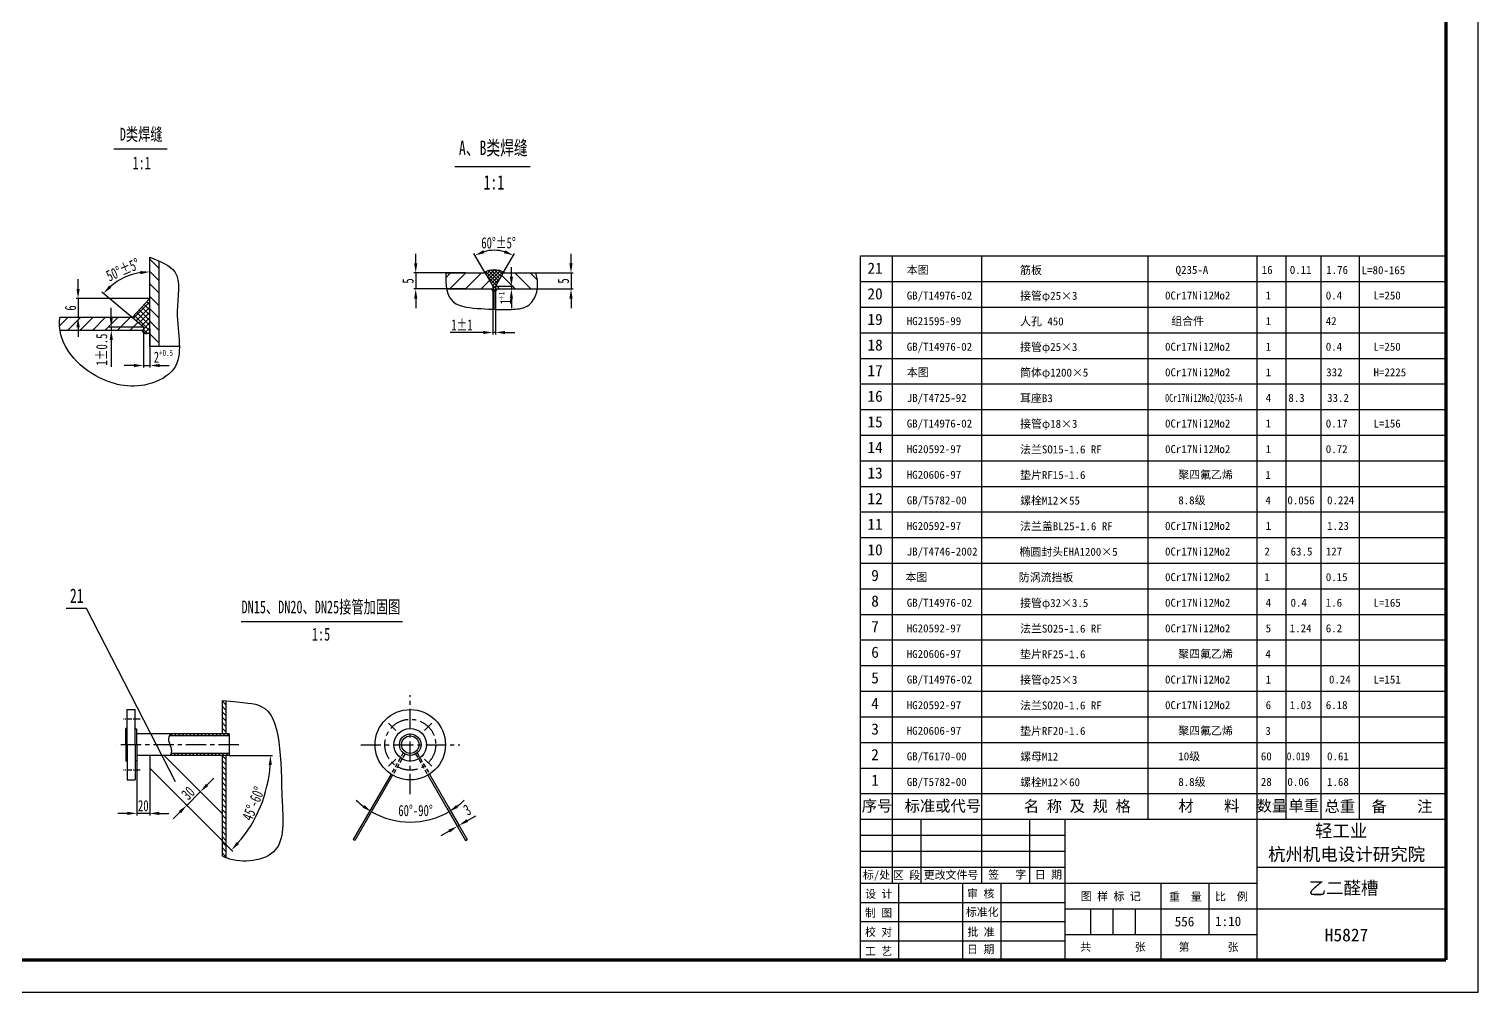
# Model space of a CAD drawing. Extents: x -71325 to -43928, y 2975 to 11014.
# Drawn here: x -67443 to -62915, y 2975 to 5984 of the extents above; entities that cross this region are included whole.
import ezdxf

# ---------------------------------------------------------------- set-up
doc = ezdxf.new("R2010")
doc.units = 0
doc.header["$MEASUREMENT"] = 0
doc.linetypes.add('CENTER', pattern=[50.8, 31.75, -6.35, 6.35, -6.35])
doc.linetypes.add('DASHED', pattern=[19.05, 12.7, -6.35])
doc.layers.get('0').update_dxf_attribs({"linetype": 'CONTINUOUS'})
doc.layers.get('DEFPOINTS').update_dxf_attribs({"linetype": 'CONTINUOUS'})
for name, color, linetype in [('LAYER1', 3, 'CONTINUOUS'), ('LAYER2', 1, 'CENTER'), ('LAYER3', 2, 'DASHED')]:
    doc.layers.add(name, color=color, linetype=linetype)
doc.styles.get("Standard").update_dxf_attribs({"font": 'txt.shx', "width": 0.7})
doc.styles.add('STYLE1', font='SIMFANG.TTF', dxfattribs={"width": 0.7, "height": 35})
doc.dimstyles.get("Standard").update_dxf_attribs({"dimtxt": 0.18, "dimasz": 0.18, "dimexe": 0.18, "dimexo": 0.0625, "dimgap": 0.09, "dimtad": 0, "dimtih": 1, "dimtoh": 1, "dimdec": 4, "dimzin": 0, "dimdsep": 46, "dimtxsty": 'Standard', "dimcen": 0.09, "dimadec": 0, "dimazin": 0, "dimtfac": 1, "dimtdec": 4, "dimtofl": 0, "dimtmove": 0, "dimatfit": 3, "dimfxl": 0, "dimtolj": 1, "dimtzin": 0, "dimarcsym": 0})
pattern_1 = [(135, (-19388.907, 99.025), (-8.4852814, -8.4852814), [])]

# ---------------------------------------------------------------- blocks, each defined once
blk = doc.blocks.new('*D91')
at = {"layer": 'DEFPOINTS', "color": 0}
for p in [(-67064.7, 5228.6), (-67168.9, 5193.8), (-67120.5, 5082.1), (-67084.7, 5052.1), (-67064.7, 4992.1)]:
    blk.add_point(p, dxfattribs=at)
at = {"layer": 'LAYER1', "color": 0, "lineweight": -2}
blk.add_line((-67120.5, 5082.1), (-67214.8, 5161.3), dxfattribs=at)
blk.add_arc((-67064.7, 5035.3), 189.7, 99.0715, 130.9285, dxfattribs=at)
at = {"layer": 'LAYER1', "color": 0}
for points in [[(-67095, 5227.6), (-67094.2, 5217.7), (-67064.7, 5225)], [(-67185.4, 5175.1), (-67192.5, 5182.2), (-67210, 5157.3)]]:
    blk.add_solid(points, dxfattribs=at)
at = {"layer": 'LAYER1', "color": 0, "insert": (-67149.1, 5231.4), "char_height": 35, "attachment_point": 5, "rotation": 23.2819, "style": 'STYLE1'}
blk.add_mtext('\\A1;50°±5°', dxfattribs=at)
blk = doc.blocks.new('*D101')
at = {"layer": 'DEFPOINTS', "color": 0}
for p in [(-67105.5, 3713.7), (-66817.5, 3713.7), (-67065.5, 3673.7), (-66743.7, 3504.8), (-66839.5, 3447.7)]:
    blk.add_point(p, dxfattribs=at)
at = {"layer": 'LAYER1', "color": 0, "lineweight": -2}
for p, q in [((-66817.5, 3713.7), (-66681.4, 3713.7)), ((-66839.5, 3447.7), (-66805.6, 3413.8))]:
    blk.add_line(p, q, dxfattribs=at)
blk.add_arc((-67105.5, 3713.7), 417.8, 319.1149, 355.8851, dxfattribs=at)
at = {"layer": 'LAYER1', "color": 0}
for points in [[(-66693.8, 3683.9), (-66683.8, 3683.5), (-66687.7, 3713.7)], [(-66786, 3436.8), (-66793.3, 3443.6), (-66810.1, 3418.2)]]:
    blk.add_solid(points, dxfattribs=at)
at = {"layer": 'LAYER1', "color": 0, "insert": (-66741.3, 3563.3), "char_height": 35, "attachment_point": 5, "rotation": 67.565, "style": 'STYLE1'}
blk.add_mtext('\\A1;45°-60°', dxfattribs=at)
blk = doc.blocks.new('*D100')
at = {"layer": 'DEFPOINTS', "color": 0}
for p in [(-66910.1, 3603.1), (-66907.3, 3600.4), (-66952.5, 3560.7)]:
    blk.add_point(p, dxfattribs=at)
at = {"layer": 'LAYER1', "color": 0, "lineweight": -2}
for p, q in [((-66886.1, 3621.6), (-66864.9, 3642.8)), ((-66949.7, 3557.9), (-66907.3, 3600.4)), ((-66910.1, 3603.1), (-66902.9, 3595.9)), ((-66971, 3536.7), (-66992.2, 3515.5)), ((-66952.5, 3560.7), (-66945.3, 3553.5))]:
    blk.add_line(p, q, dxfattribs=at)
at = {"layer": 'LAYER1', "color": 0}
for points in [[(-66889.6, 3625.1), (-66882.6, 3618), (-66907.3, 3600.4)], [(-66974.5, 3540.2), (-66967.4, 3533.2), (-66949.7, 3557.9)]]:
    blk.add_solid(points, dxfattribs=at)
at = {"layer": 'LAYER1', "color": 0, "insert": (-66945.3, 3595.9), "char_height": 35, "attachment_point": 5, "rotation": 45, "style": 'STYLE1'}
blk.add_mtext('\\A1;30', dxfattribs=at)
blk = doc.blocks.new('*D96')
at = {"layer": 'DEFPOINTS', "color": 0}
for p in [(-67064.7, 5141.8), (-67289.2, 5082.1), (-67126.6, 5082.1)]:
    blk.add_point(p, dxfattribs=at)
at = {"layer": 'LAYER1', "color": 0, "lineweight": -2}
for p, q in [((-67289.2, 5171.8), (-67289.2, 5201.8)), ((-67064.7, 5141.8), (-67295.4, 5141.8)), ((-67289.2, 5141.8), (-67289.2, 5082.1)), ((-67126.6, 5082.1), (-67295.4, 5082.1)), ((-67289.2, 5052.1), (-67289.2, 5022.1))]:
    blk.add_line(p, q, dxfattribs=at)
at = {"layer": 'LAYER1', "color": 0}
for points in [[(-67294.2, 5171.8), (-67284.2, 5171.8), (-67289.2, 5141.8)], [(-67294.2, 5052.1), (-67284.2, 5052.1), (-67289.2, 5082.1)]]:
    blk.add_solid(points, dxfattribs=at)
at = {"layer": 'LAYER1', "color": 0, "insert": (-67312.9, 5112), "char_height": 35, "attachment_point": 5, "rotation": 90, "style": 'STYLE1'}
blk.add_mtext('\\A1;6', dxfattribs=at)
blk = doc.blocks.new('*D95')
at = {"layer": 'DEFPOINTS', "color": 0}
for p in [(-67185.5, 5042.1), (-67084.7, 5052.1), (-67084.7, 5042.1)]:
    blk.add_point(p, dxfattribs=at)
at = {"layer": 'LAYER1', "color": 0, "lineweight": -2}
for p, q in [((-67185.5, 5082.1), (-67185.5, 5112.1)), ((-67084.7, 5052.1), (-67191.7, 5052.1)), ((-67084.7, 5042.1), (-67191.7, 5042.1)), ((-67185.5, 5052.1), (-67185.5, 5042.1)), ((-67185.5, 5012.1), (-67185.5, 4982.1))]:
    blk.add_line(p, q, dxfattribs=at)
at = {"layer": 'LAYER1', "color": 0}
for points in [[(-67190.5, 5082.1), (-67180.5, 5082.1), (-67185.5, 5052.1)], [(-67190.5, 5012.1), (-67180.5, 5012.1), (-67185.5, 5042.1)]]:
    blk.add_solid(points, dxfattribs=at)
at = {"layer": 'LAYER1', "color": 0, "insert": (-67215.1, 4982.1), "char_height": 35, "attachment_point": 5, "rotation": 90, "style": 'STYLE1'}
blk.add_mtext('\\A1;1±0.5', dxfattribs=at)
blk = doc.blocks.new('*D97')
at = {"layer": 'DEFPOINTS', "color": 0}
for p in [(-67084.7, 5047.1), (-67064.7, 5047.1), (-67064.7, 4932.3)]:
    blk.add_point(p, dxfattribs=at)
at = {"layer": 'LAYER1', "color": 0, "lineweight": -2}
for p, q in [((-67084.7, 5047.1), (-67084.7, 4926.1)), ((-67064.7, 5047.1), (-67064.7, 4926.1)), ((-67114.7, 4932.3), (-67144.7, 4932.3)), ((-67084.7, 4932.3), (-67064.7, 4932.3)), ((-67034.7, 4932.3), (-67004.7, 4932.3))]:
    blk.add_line(p, q, dxfattribs=at)
at = {"layer": 'LAYER1', "color": 0}
for points in [[(-67114.7, 4937.3), (-67114.7, 4927.3), (-67084.7, 4932.3)], [(-67034.7, 4937.3), (-67034.7, 4927.3), (-67064.7, 4932.3)]]:
    blk.add_solid(points, dxfattribs=at)
at = {"layer": 'LAYER1', "color": 0, "insert": (-67022.6, 4961), "char_height": 35, "attachment_point": 5, "style": 'STYLE1'}
blk.add_mtext('\\A1;2\\H19;\\S+0.5^ ;', dxfattribs=at)
blk = doc.blocks.new('*D99')
at = {"layer": 'DEFPOINTS', "color": 0}
for p in [(-67105.5, 3713.7), (-67065.5, 3673.7), (-67105.5, 3532.8)]:
    blk.add_point(p, dxfattribs=at)
at = {"layer": 'LAYER1', "color": 0, "lineweight": -2}
for p, q in [((-67105.5, 3713.7), (-67105.5, 3526.6)), ((-67065.5, 3673.7), (-67065.5, 3526.6)), ((-67135.5, 3532.8), (-67165.5, 3532.8)), ((-67065.5, 3532.8), (-67105.5, 3532.8)), ((-67035.5, 3532.8), (-67005.5, 3532.8))]:
    blk.add_line(p, q, dxfattribs=at)
at = {"layer": 'LAYER1', "color": 0}
for points in [[(-67135.5, 3537.8), (-67135.5, 3527.8), (-67105.5, 3532.8)], [(-67035.5, 3537.8), (-67035.5, 3527.8), (-67065.5, 3532.8)]]:
    blk.add_solid(points, dxfattribs=at)
at = {"layer": 'LAYER1', "color": 0, "insert": (-67085.5, 3556.6), "char_height": 35, "attachment_point": 5, "style": 'STYLE1'}
blk.add_mtext('\\A1;20', dxfattribs=at)
blk = doc.blocks.new('*D102')
at = {"layer": 'DEFPOINTS', "color": 0}
for p in [(-66306.2, 3652.1), (-66196.2, 3652.1), (-66293.2, 3509.2), (-66424.2, 3447.7), (-66078.2, 3447.7)]:
    blk.add_point(p, dxfattribs=at)
at = {"layer": 'LAYER1', "color": 0, "lineweight": -2}
for start, end in [(225.7793, 232.8897), (240, 300), (307.1103, 314.2207)]:
    blk.add_arc((-66251.2, 3747.4), 241.9, start, end, dxfattribs=at)
at = {"layer": 'LAYER1', "color": 0}
for points in [[(-66394.4, 3558.6), (-66399.9, 3550.3), (-66372.1, 3537.9)], [(-66102.5, 3550.3), (-66108, 3558.6), (-66130.2, 3537.9)]]:
    blk.add_solid(points, dxfattribs=at)
at = {"layer": 'LAYER1', "color": 0, "insert": (-66234.7, 3541.5), "char_height": 35, "attachment_point": 5, "style": 'STYLE1'}
blk.add_mtext('\\A1;60°-90°', dxfattribs=at)
blk = doc.blocks.new('*D103')
at = {"layer": 'DEFPOINTS', "color": 0}
for p in [(-66137.2, 3549.9), (-66132, 3552.9), (-66098.8, 3495.4)]:
    blk.add_point(p, dxfattribs=at)
at = {"layer": 'LAYER1', "color": 0, "lineweight": -2}
for p, q in [((-66137.2, 3549.9), (-66100.8, 3486.9)), ((-66132, 3552.9), (-66095.6, 3489.9)), ((-66104, 3492.4), (-66098.8, 3495.4)), ((-66072.8, 3510.4), (-66046.8, 3525.4)), ((-66129.9, 3477.4), (-66155.9, 3462.4))]:
    blk.add_line(p, q, dxfattribs=at)
at = {"layer": 'LAYER1', "color": 0}
for points in [[(-66132.4, 3481.7), (-66127.4, 3473), (-66104, 3492.4)], [(-66075.3, 3514.7), (-66070.3, 3506), (-66098.8, 3495.4)]]:
    blk.add_solid(points, dxfattribs=at)
at = {"layer": 'LAYER1', "color": 0, "insert": (-66073.2, 3543.8), "char_height": 35, "attachment_point": 5, "rotation": 30, "style": 'STYLE1'}
blk.add_mtext('\\A1;3', dxfattribs=at)
blk = doc.blocks.new('*D128')
at = {"layer": 'DEFPOINTS', "color": 0}
for p in [(-65993.2, 5175.6), (-65984.9, 5175.6), (-65984.9, 5035.5)]:
    blk.add_point(p, dxfattribs=at)
at = {"layer": 'LAYER1', "color": 0, "lineweight": -2}
for p, q in [((-65993.2, 5175.6), (-65993.2, 5029.2)), ((-65984.9, 5175.6), (-65984.9, 5029.2)), ((-66023.2, 5035.5), (-66126.1, 5035.5)), ((-65984.9, 5035.5), (-65993.2, 5035.5)), ((-65954.9, 5035.5), (-65924.9, 5035.5))]:
    blk.add_line(p, q, dxfattribs=at)
at = {"layer": 'LAYER1', "color": 0}
for points in [[(-66023.2, 5040.5), (-66023.2, 5030.5), (-65993.2, 5035.5)], [(-65954.9, 5040.5), (-65954.9, 5030.5), (-65984.9, 5035.5)]]:
    blk.add_solid(points, dxfattribs=at)
at = {"layer": 'LAYER1', "color": 0, "insert": (-66089.7, 5059.2), "char_height": 35, "attachment_point": 5, "style": 'STYLE1'}
blk.add_mtext('\\A1;1±1', dxfattribs=at)
blk = doc.blocks.new('*D127')
at = {"layer": 'DEFPOINTS', "color": 0}
for p in [(-65984.9, 5179.8), (-65963.3, 5171.4), (-65935.2, 5171.4)]:
    blk.add_point(p, dxfattribs=at)
at = {"layer": 'LAYER1', "color": 0, "lineweight": -2}
for p, q in [((-65935.2, 5209.8), (-65935.2, 5239.8)), ((-65984.9, 5179.8), (-65928.9, 5179.8)), ((-65963.3, 5171.4), (-65928.9, 5171.4)), ((-65935.2, 5179.8), (-65935.2, 5171.4)), ((-65935.2, 5141.4), (-65935.2, 5111.4))]:
    blk.add_line(p, q, dxfattribs=at)
at = {"layer": 'LAYER1', "color": 0}
for points in [[(-65940.2, 5209.8), (-65930.2, 5209.8), (-65935.2, 5179.8)], [(-65940.2, 5141.4), (-65930.2, 5141.4), (-65935.2, 5171.4)]]:
    blk.add_solid(points, dxfattribs=at)
at = {"layer": 'LAYER1', "color": 0, "insert": (-65953.6, 5132.2), "char_height": 35, "attachment_point": 5, "rotation": 90, "style": 'STYLE1'}
blk.add_mtext('\\A1;1', dxfattribs=at)
blk = doc.blocks.new('*D126')
at = {"layer": 'DEFPOINTS', "color": 0}
for p in [(-65909.9, 5221.4), (-65909.9, 5171.4), (-65748.9, 5171.4)]:
    blk.add_point(p, dxfattribs=at)
at = {"layer": 'LAYER1', "color": 0, "lineweight": -2}
for p, q in [((-65748.9, 5251.4), (-65748.9, 5281.4)), ((-65909.9, 5221.4), (-65742.6, 5221.4)), ((-65748.9, 5221.4), (-65748.9, 5171.4)), ((-65909.9, 5171.4), (-65742.6, 5171.4)), ((-65748.9, 5141.4), (-65748.9, 5111.4))]:
    blk.add_line(p, q, dxfattribs=at)
at = {"layer": 'LAYER1', "color": 0}
for points in [[(-65753.9, 5251.4), (-65743.9, 5251.4), (-65748.9, 5221.4)], [(-65753.9, 5141.4), (-65743.9, 5141.4), (-65748.9, 5171.4)]]:
    blk.add_solid(points, dxfattribs=at)
at = {"layer": 'LAYER1', "color": 0, "insert": (-65772.6, 5196.4), "char_height": 35, "attachment_point": 5, "rotation": 90, "style": 'STYLE1'}
blk.add_mtext('\\A1;5', dxfattribs=at)
blk = doc.blocks.new('*D113')
at = {"layer": 'DEFPOINTS', "color": 0}
for p in [(-66078.7, 5221.4), (-66234.1, 5171.4), (-66078.4, 5171.4)]:
    blk.add_point(p, dxfattribs=at)
at = {"layer": 'LAYER1', "color": 0, "lineweight": -2}
for p, q in [((-66234.1, 5251.4), (-66234.1, 5281.4)), ((-66078.7, 5221.4), (-66240.4, 5221.4)), ((-66234.1, 5221.4), (-66234.1, 5171.4)), ((-66078.4, 5171.4), (-66240.4, 5171.4)), ((-66234.1, 5141.4), (-66234.1, 5111.4))]:
    blk.add_line(p, q, dxfattribs=at)
at = {"layer": 'LAYER1', "color": 0}
for points in [[(-66239.1, 5251.4), (-66229.1, 5251.4), (-66234.1, 5221.4)], [(-66239.1, 5141.4), (-66229.1, 5141.4), (-66234.1, 5171.4)]]:
    blk.add_solid(points, dxfattribs=at)
at = {"layer": 'LAYER1', "color": 0, "insert": (-66257.9, 5196.4), "char_height": 35, "attachment_point": 5, "rotation": 90, "style": 'STYLE1'}
blk.add_mtext('\\A1;5', dxfattribs=at)
blk = doc.blocks.new('*D125')
at = {"layer": 'DEFPOINTS', "color": 0}
for p in [(-66009.9, 5290.6), (-66017.3, 5221.4), (-65960.8, 5221.4), (-65993.2, 5179.8), (-65984.9, 5179.8)]:
    blk.add_point(p, dxfattribs=at)
at = {"layer": 'LAYER1', "color": 0, "lineweight": -2}
for p, q in [((-66017.3, 5221.4), (-66052.1, 5281.8)), ((-65960.8, 5221.4), (-65926, 5281.8))]:
    blk.add_line(p, q, dxfattribs=at)
blk.add_arc((-65989.1, 5172.5), 119.9, 74.3715, 105.6285, dxfattribs=at)
at = {"layer": 'LAYER1', "color": 0}
for points in [[(-66019.4, 5283.4), (-66023.3, 5292.6), (-66049, 5276.4)], [(-65954.8, 5292.6), (-65958.7, 5283.4), (-65929.1, 5276.4)]]:
    blk.add_solid(points, dxfattribs=at)
at = {"layer": 'LAYER1', "color": 0, "insert": (-65975.3, 5315.4), "char_height": 35, "attachment_point": 5, "style": 'STYLE1'}
blk.add_mtext('\\A1;60°±5°', dxfattribs=at)

msp = doc.modelspace()

# ---------------------------------------------------------------- hatches: boundary and pattern name
at = {"layer": 'LAYER1'}
h = msp.add_hatch(dxfattribs=at)
h.set_pattern_fill('ANSI31', color=256, scale=220, angle=-90, style=0)
h.set_pattern_definition([(315, (15133.22, -61687.89), (19.4454365, 19.4454365), [])])
edge = h.paths.add_edge_path()
edge.add_line((-67064.6936, 4992.13663), (-67035.6936, 4992.13663))
edge.add_line((-67035.6936, 4992.13663), (-67035.6936, 5258.54079))
edge.add_spline(control_points=[(-67035.6936, 5258.54079), (-67044.79225, 5262.61231), (-67054.56533, 5266.67422), (-67064.6936, 5271.12774)], knot_values=[2.8146187318, 2.8146187318, 2.8146187318, 2.8146187318, 5.3443440651, 5.3443440651, 5.3443440651, 5.3443440651], degree=3, periodic=0)
edge.add_line((-67064.6936, 5271.12774), (-67064.6936, 4992.13663))
h = msp.add_hatch(dxfattribs=at)
h.set_pattern_fill('ANSI31', color=256, scale=275, angle=180, style=0)
h.set_pattern_definition([(225, (6749.22, 99437.68), (24.306796, -24.306796), [])])
edge = h.paths.add_edge_path()
edge.add_line((-65993.22021, 5171.4262), (-65993.22021, 5179.75953))
edge.add_line((-65993.22021, 5179.75953), (-66017.27647, 5221.4262))
edge.add_line((-66017.27647, 5221.4262), (-66140.11737, 5221.4262))
edge.add_spline(control_points=[(-66140.11737, 5221.4262), (-66140.674, 5203.48145), (-66140.26152, 5186.37861), (-66137.37373, 5171.4262)], knot_values=[3.5564265024, 3.5564265024, 3.5564265024, 3.5564265024, 9.0838230863, 9.0838230863, 9.0838230863, 9.0838230863], degree=3, periodic=0)
edge.add_line((-66137.37373, 5171.4262), (-65993.22021, 5171.4262))
h = msp.add_hatch(dxfattribs=at)
h.set_pattern_fill('ANSI37', color=256, scale=61.666667, angle=90, style=0)
h.set_pattern_definition([(135, (-59708.9436, 609.288), (-5.450615, -5.450615), []), (225, (-59708.9436, 609.288), (5.450615, -5.450615), [])])
h.paths.add_polyline_path([(-65993.22021, 5179.75953), (-65993.22021, 5171.4262), (-65997.88656, 5171.4262, 0.7147684679), (-65979.66497, 5171.4262), (-65984.88688, 5171.4262), (-65984.88688, 5179.75953), (-65960.83061, 5221.4262), (-65956.79363, 5221.4262, 0.3013716046), (-66021.31346, 5221.4262), (-66017.27647, 5221.4262)])
h = msp.add_hatch(dxfattribs=at)
h.set_pattern_fill('ANSI31', color=256, scale=275, angle=90, style=0)
h.set_pattern_definition([(135, (6749.22, 99437.68), (-24.306796, -24.306796), [])])
edge = h.paths.add_edge_path()
edge.add_spline(control_points=[(-65854.00661, 5171.4262), (-65851.71091, 5188.01713), (-65854.10263, 5204.87601), (-65858.89109, 5221.4262)], knot_values=[50.5673213382, 50.5673213382, 50.5673213382, 50.5673213382, 56.5469655504, 56.5469655504, 56.5469655504, 56.5469655504], degree=3, periodic=0)
edge.add_line((-65858.89109, 5221.4262), (-65960.83061, 5221.4262))
edge.add_line((-65960.83061, 5221.4262), (-65984.88688, 5179.75953))
edge.add_line((-65984.88688, 5179.75953), (-65984.88688, 5171.4262))
edge.add_line((-65984.88688, 5171.4262), (-65854.00661, 5171.4262))
h = msp.add_hatch(dxfattribs=at)
h.set_pattern_fill('ANSI37', color=256, scale=91.666667, style=0)
h.set_pattern_definition([(45, (-53433.28, -6062.868), (-8.102265, 8.102265), []), (135, (-53433.28, -6062.868), (-8.102265, -8.102265), [])])
h.paths.add_polyline_path([(-67084.69275, 5052.12278), (-67084.69275, 5042.13663), (-67089.69275, 5042.13663, 0.6895236397), (-67064.6936, 5039.22364), (-67064.6936, 5141.80238), (-67120.46187, 5082.13663)])
h = msp.add_hatch(dxfattribs=at)
h.set_pattern_fill('ANSI31', color=256, scale=220, style=0)
h.set_pattern_definition([(45, (15133.22, -61687.89), (-19.4454365, 19.4454365), [])])
edge = h.paths.add_edge_path()
edge.add_spline(control_points=[(-67346.04189, 5082.13663), (-67347.88563, 5068.58386), (-67347.63438, 5055.20053), (-67345.55995, 5042.13663)], knot_values=[86.1082419275, 86.1082419275, 86.1082419275, 86.1082419275, 90.4732159701, 90.4732159701, 90.4732159701, 90.4732159701], degree=3, periodic=0)
edge.add_line((-67345.55995, 5042.13663), (-67084.69275, 5042.13663))
edge.add_line((-67084.69275, 5042.13663), (-67084.69275, 5052.12278))
edge.add_line((-67084.69275, 5052.12278), (-67120.46187, 5082.13663))
edge.add_line((-67120.46187, 5082.13663), (-67346.04189, 5082.13663))
h = msp.add_hatch(dxfattribs=at)
h.set_pattern_fill('ANSI31', color=256, scale=96, angle=90, style=0)
h.set_pattern_definition(pattern_1)
edge = h.paths.add_edge_path()
edge.add_line((-66839.49525, 3781.07684), (-66827.49525, 3781.07684))
edge.add_line((-66827.49525, 3781.07684), (-66827.49525, 3884.34144))
edge.add_spline(control_points=[(-66827.49525, 3884.34144), (-66831.35896, 3884.74164), (-66835.35676, 3885.16459), (-66839.49525, 3885.61386)], knot_values=[40.1918456812, 40.1918456812, 40.1918456812, 40.1918456812, 43.0054484466, 43.0054484466, 43.0054484466, 43.0054484466], degree=3, periodic=0)
edge.add_line((-66839.49525, 3885.61386), (-66839.49525, 3781.07684))
h = msp.add_hatch(dxfattribs=at)
h.set_pattern_fill('ANSI31', color=256, scale=66, style=0)
h.set_pattern_definition([(45, (-48571.346, -13509.809), (-5.833631, 5.833631), [])])
edge = h.paths.add_edge_path()
edge.add_spline(control_points=[(-67000.79124, 3781.07684), (-67001.96239, 3778.94685), (-67003.02741, 3776.81411), (-67003.91755, 3774.67684)], knot_values=[5.3089391668, 5.3089391668, 5.3089391668, 5.3089391668, 8.7482698367, 8.7482698367, 8.7482698367, 8.7482698367], degree=3, periodic=0)
edge.add_line((-67003.91755, 3774.67684), (-66819.49525, 3774.67684))
edge.add_line((-66819.49525, 3774.67684), (-66819.49525, 3781.07684))
edge.add_line((-66819.49525, 3781.07684), (-67000.79124, 3781.07684))
edge = h.paths.add_edge_path()
edge.add_line((-66819.49525, 3713.67684), (-66819.49525, 3720.07684))
edge.add_line((-66819.49525, 3720.07684), (-66999.06416, 3720.07684))
edge.add_spline(control_points=[(-66999.06416, 3720.07684), (-66999.67105, 3717.94331), (-67000.44435, 3715.81), (-67001.32801, 3713.67684)], knot_values=[37.453484022, 37.453484022, 37.453484022, 37.453484022, 40.7924948157, 40.7924948157, 40.7924948157, 40.7924948157], degree=3, periodic=0)
edge.add_line((-67001.32801, 3713.67684), (-66819.49525, 3713.67684))
h = msp.add_hatch(dxfattribs=at)
h.set_pattern_fill('ANSI31', color=256, scale=96, angle=90, style=0)
h.set_pattern_definition(pattern_1)
edge = h.paths.add_edge_path()
edge.add_spline(control_points=[(-66839.49525, 3400.26237), (-66835.83688, 3397.95245), (-66831.81349, 3395.88477), (-66827.49525, 3394.05902)], knot_values=[357.1020862056, 357.1020862056, 357.1020862056, 357.1020862056, 362.7972253913, 362.7972253913, 362.7972253913, 362.7972253913], degree=3, periodic=0)
edge.add_line((-66827.49525, 3394.05902), (-66827.49525, 3713.67684))
edge.add_line((-66827.49525, 3713.67684), (-66839.49525, 3713.67684))
edge.add_line((-66839.49525, 3713.67684), (-66839.49525, 3400.26237))

# ---------------------------------------------------------------- linework, layer by layer
for p, q in [((-67064.6936, 4992.13663), (-67064.6936, 5271.12774)), ((-67035.6936, 4992.13663), (-67035.6936, 5258.54079)), ((-64844.63823, 3074.5732), (-64844.63823, 5274.5732)), ((-64844.63823, 5274.5732), (-63014.63823, 5274.5732)), ((-66140.11737, 5221.4262), (-66017.27647, 5221.4262)), ((-66017.27647, 5221.4262), (-65993.22021, 5179.75953)), ((-65960.83061, 5221.4262), (-65984.88688, 5179.75953)), ((-65960.83061, 5221.4262), (-65858.89109, 5221.4262)), ((-66137.37373, 5171.4262), (-65993.22021, 5171.4262)), ((-65993.22021, 5179.75953), (-65993.22021, 5171.4262)), ((-65989.05354, 5107.99765), (-65989.05354, 5164.92661)), ((-65984.88688, 5179.75953), (-65984.88688, 5171.4262)), ((-65984.88688, 5171.4262), (-65854.00661, 5171.4262)), ((-67064.6936, 5141.80238), (-67120.46187, 5082.13663)), ((-67120.46187, 5082.13663), (-67346.04189, 5082.13663)), ((-67084.69275, 5052.12278), (-67120.46187, 5082.13663)), ((-67084.69275, 5042.13663), (-67345.55995, 5042.13663)), ((-67084.69275, 5052.12278), (-67084.69275, 5042.13663)), ((-66972.73801, 4992.13663), (-67064.6936, 4992.13663)), ((-67136.29525, 3747.37684), (-67136.29525, 3857.37684)), ((-67136.29525, 3857.37684), (-67110.49525, 3857.37684)), ((-67110.49525, 3747.37684), (-67110.49525, 3857.37684)), ((-67139.49525, 3747.37684), (-67139.49525, 3798.37684)), ((-67136.29525, 3798.37684), (-67139.49525, 3798.37684)), ((-67105.49525, 3796.37684), (-67106.49525, 3796.37684)), ((-67105.49525, 3747.37684), (-67105.49525, 3796.37684)), ((-66817.49525, 3781.07684), (-66817.49525, 3713.67684)), ((-67139.49525, 3747.37684), (-67139.49525, 3696.37684)), ((-67136.29525, 3747.37684), (-67136.29525, 3637.37684)), ((-67110.49525, 3747.37684), (-67110.49525, 3637.37684)), ((-67105.49525, 3747.37684), (-67105.49525, 3698.37684)), ((-67065.49525, 3713.67684), (-67065.49525, 3673.67684)), ((-67020.64243, 3713.67684), (-66839.49525, 3532.52966)), ((-67136.29525, 3696.37684), (-67139.49525, 3696.37684)), ((-67105.49525, 3698.37684), (-67106.49525, 3698.37684)), ((-67065.49525, 3673.67684), (-66839.49525, 3447.67684)), ((-67136.29525, 3637.37684), (-67110.49525, 3637.37684))]:
    msp.add_line(p, q)
at = {"ltscale": 6}
for p, q in [((-66839.49525, 3885.61386), (-66839.49525, 3781.07684)), ((-66827.49525, 3884.34144), (-66827.49525, 3781.07684)), ((-66839.49525, 3713.67684), (-66839.49525, 3400.26237)), ((-66827.49525, 3713.67684), (-66827.49525, 3394.05902))]:
    msp.add_line(p, q, dxfattribs=at)
at = {"ltscale": 2}
for p, q in [((-66318.72234, 3814.90554), (-66296.09493, 3792.27812)), ((-66183.66495, 3814.90554), (-66206.29236, 3792.27812)), ((-66817.49525, 3781.07684), (-67105.49525, 3781.07684)), ((-66817.49525, 3774.67684), (-67003.91755, 3774.67684)), ((-66817.49525, 3713.67684), (-67105.49525, 3713.67684)), ((-66817.49525, 3720.07684), (-66999.06416, 3720.07684)), ((-66318.72234, 3679.84814), (-66296.09493, 3702.47556)), ((-66183.66495, 3679.84814), (-66206.29236, 3702.47556)), ((-66311.30792, 3655.25587), (-66429.42167, 3450.67684)), ((-66306.19365, 3652.11405), (-66424.22552, 3447.67684)), ((-66196.19365, 3652.11405), (-66078.16177, 3447.67684)), ((-66191.07937, 3655.25587), (-66072.96562, 3450.67684)), ((-66424.22552, 3447.67684), (-66429.42167, 3450.67684)), ((-66078.16177, 3447.67684), (-66072.96562, 3450.67684))]:
    msp.add_line(p, q, dxfattribs=at)
at = {"const_width": 10}
for points in [[(-63014.63823, 3074.5732), (-63014.63823, 8814.5732)], [(-71074.63823, 3074.5732), (-63014.63823, 3074.5732)]]:
    msp.add_lwpolyline(points, dxfattribs=at)
msp.add_lwpolyline([(-64844.63823, 3514.5732), (-63014.63823, 3514.5732)])
at = {"ltscale": 2}
for radius in [110, 51, 33.7, 27.3]:
    msp.add_circle((-66251.19365, 3747.37684), radius, dxfattribs=at)
for centre, radius, start, end in [((-65989.05354, 5172.76549), 58.38293, 56.45736941, 123.54263059), ((-65988.77577, 5174.54339), 9.62931, 198.88802231, 341.11197769), ((-67076.63916, 5045.43468), 13.46378, 194.1793069, 332.5280317), ((-67106.49525, 3800.37684), 4, 180, 270), ((-67106.49525, 3694.37684), 4, 90, 180)]:
    msp.add_arc(centre, radius, start, end)
at = {"layer": 'LAYER1'}
for p, q in [((-62914.63823, 2974.5732), (-62914.63823, 8914.5732)), ((-67011.05668, 5608.45591), (-67177.85265, 5608.45723)), ((-65877.0148, 5553.11669), (-66111.57164, 5553.11855)), ((-64744.63823, 3314.5732), (-64744.63823, 5274.5732)), ((-64464.63823, 3514.5732), (-64464.63823, 5274.5732)), ((-63945.49419, 3514.5732), (-63945.49419, 5274.5732)), ((-63604.63823, 3074.5732), (-63604.63823, 5274.5732)), ((-63514.63823, 3514.5732), (-63514.63823, 5274.5732)), ((-63404.63823, 3514.5732), (-63404.63823, 5274.5732)), ((-63284.63823, 3514.5732), (-63284.63823, 5274.5732)), ((-64844.63823, 5194.5732), (-63014.63823, 5194.5732)), ((-64844.63823, 5114.5732), (-63014.63823, 5114.5732)), ((-64844.63823, 5034.5732), (-63014.63823, 5034.5732)), ((-64844.63823, 5034.5732), (-63014.63823, 5034.5732)), ((-67185.47738, 4982.13663), (-67185.47738, 4928.55748)), ((-64844.63823, 4954.5732), (-63014.63823, 4954.5732)), ((-64844.63823, 4874.5732), (-63014.63823, 4874.5732)), ((-64844.63823, 4794.5732), (-63014.63823, 4794.5732)), ((-64844.63823, 4714.5732), (-63014.63823, 4714.5732)), ((-64844.63823, 4634.5732), (-63014.63823, 4634.5732)), ((-64844.63823, 4554.5732), (-63014.63823, 4554.5732)), ((-64844.63823, 4474.5732), (-63014.63823, 4474.5732)), ((-64844.63823, 4394.5732), (-63014.63823, 4394.5732)), ((-64844.63823, 4314.5732), (-63014.63823, 4314.5732)), ((-64844.63823, 4234.5732), (-63014.63823, 4234.5732)), ((-67262.89684, 4173.22764), (-67326.28106, 4173.22764)), ((-66985.28158, 3631.13092), (-67262.89684, 4173.22764)), ((-66275.89294, 4131.32783), (-66779.90109, 4131.32915)), ((-64844.63823, 4154.5732), (-63014.63823, 4154.5732)), ((-64844.63823, 4074.5732), (-63014.63823, 4074.5732)), ((-64844.63823, 3994.5732), (-63014.63823, 3994.5732)), ((-64844.63823, 3914.5732), (-63014.63823, 3914.5732)), ((-64844.63823, 3834.5732), (-63014.63823, 3834.5732)), ((-64844.63823, 3754.5732), (-63014.63823, 3754.5732)), ((-64844.63823, 3674.5732), (-63014.63823, 3674.5732)), ((-64844.63823, 3594.5732), (-63014.63823, 3594.5732)), ((-64654.63823, 3314.5732), (-64654.63823, 3514.5732)), ((-64464.63823, 3314.5732), (-64464.63823, 3514.5732)), ((-64314.63823, 3314.5732), (-64314.63823, 3514.5732)), ((-64204.63823, 3074.5732), (-64204.63823, 3514.5732)), ((-64844.63823, 3464.5732), (-64204.63823, 3464.5732)), ((-64844.63823, 3414.5732), (-64204.63823, 3414.5732)), ((-64844.63823, 3364.5732), (-64204.63823, 3364.5732)), ((-63604.63823, 3364.5732), (-63014.63823, 3364.5732)), ((-64844.63823, 3314.5732), (-63604.63823, 3314.5732)), ((-64724.63823, 3074.5732), (-64724.63823, 3314.5732)), ((-64524.63823, 3074.5732), (-64524.63823, 3314.5732)), ((-64404.63823, 3074.5732), (-64404.63823, 3314.5732)), ((-63904.63823, 3074.5732), (-63904.63823, 3314.5732)), ((-63754.63823, 3154.5732), (-63754.63823, 3314.5732)), ((-64844.63823, 3254.5732), (-64204.63823, 3254.5732)), ((-64204.63823, 3234.5732), (-63014.63823, 3234.5732)), ((-64124.63823, 3154.5732), (-64124.63823, 3234.5732)), ((-64054.63823, 3154.5732), (-64054.63823, 3234.5732)), ((-63984.63823, 3154.5732), (-63984.63823, 3234.5732)), ((-64844.63823, 3194.5732), (-64204.63823, 3194.5732)), ((-64844.63823, 3134.5732), (-64204.63823, 3134.5732)), ((-64204.63823, 3154.5732), (-63604.63823, 3154.5732)), ((-71324.63823, 2974.5732), (-62914.63823, 2974.5732))]:
    msp.add_line(p, q, dxfattribs=at)
for points, knots in [([(-67064.6936, 5271.12774), (-67030.84891, 5256.24583), (-66960.09206, 5231.35888), (-66994.79736, 5071.35797), (-66946.20157, 4931.62959), (-67094.60446, 4851.64809), (-67267.92278, 4891.93057), (-67356.08376, 5008.32198), (-67346.04189, 5082.13663)], [2.8146187318, 2.8146187318, 2.8146187318, 2.8146187318, 11.2679607916, 22.8334380454, 40.7990770758, 50.2476957094, 66.6995533176, 90.4732159701, 90.4732159701, 90.4732159701, 90.4732159701]), ([(-66140.11737, 5221.4262), (-66141.30694, 5183.07688), (-66135.18151, 5117.77324), (-66022.24957, 5109.02335), (-65955.40569, 5106.31317), (-65883.50329, 5110.12365), (-65848.98847, 5161.10137), (-65852.34035, 5198.7851), (-65858.89109, 5221.4262)], [3.5564265024, 3.5564265024, 3.5564265024, 3.5564265024, 15.368901142, 25.9130494668, 37.3830764578, 43.2704547034, 48.3666542506, 56.5469655504, 56.5469655504, 56.5469655504, 56.5469655504]), ([(-66839.49525, 3885.61386), (-66767.6693, 3877.81642), (-66649.52022, 3878.35252), (-66660.45404, 3644.27001), (-66637.42296, 3380.42658), (-66802.00817, 3376.59274), (-66839.49525, 3400.26237)], [40.1918456812, 40.1918456812, 40.1918456812, 40.1918456812, 89.0236297767, 236.1097256473, 304.4394305614, 362.7972253913, 362.7972253913, 362.7972253913, 362.7972253913]), ([(-67000.79124, 3781.07684), (-67004.50244, 3774.32721), (-67010.66375, 3758.54314), (-66994.60676, 3735.83927), (-66998.65492, 3720.12967), (-67001.32801, 3713.67684)], [5.3089391668, 5.3089391668, 5.3089391668, 5.3089391668, 16.2076751728, 30.6919359606, 40.7924948157, 40.7924948157, 40.7924948157, 40.7924948157])]:
    msp.add_open_spline(points, degree=3, knots=knots, dxfattribs=at)
at = {"layer": 'LAYER2', "ltscale": 2}
for p, q in [((-66251.19365, 3592.40888), (-66251.19365, 3902.3448)), ((-66787.12785, 3747.37684), (-67168.20287, 3747.37684)), ((-66406.1616, 3747.37684), (-66096.22569, 3747.37684))]:
    msp.add_line(p, q, dxfattribs=at)
at = {"layer": 'LAYER2', "ltscale": 0.5}
for p, q in [((-67095.37923, 3826.87684), (-67147.37923, 3826.87684)), ((-67095.37923, 3667.87684), (-67147.37923, 3667.87684))]:
    msp.add_line(p, q, dxfattribs=at)
at = {"layer": 'LAYER2', "ltscale": 2}
msp.add_circle((-66251.19365, 3747.37684), 79.5, dxfattribs=at)
at = {"layer": 'LAYER3'}
for p, q in [((-66272.97059, 3721.65808), (-66311.30792, 3655.25587)), ((-66268.04365, 3718.19179), (-66306.19365, 3652.11405)), ((-66234.34365, 3718.19179), (-66196.19365, 3652.11405)), ((-66229.41671, 3721.65808), (-66191.07937, 3655.25587))]:
    msp.add_line(p, q, dxfattribs=at)

# ---------------------------------------------------------------- texts
at = {"layer": 'LAYER1', "style": 'STYLE1'}
for s, height, p in [('21', 35, (-64822.57014, 5218.9213)), ('本图', 25, (-64699.64082, 5218.46554)), ('筋板', 25, (-64345.65435, 5217.65066)), ('Q235-A', 25, (-63859.64563, 5218.56433)), ('16', 25, (-63590.34918, 5218.62854)), ('0.11', 25, (-63502.85735, 5218.62854)), ('1.76', 25, (-63388.95462, 5218.62854)), ('   L=80-165', 25, (-63329.1864, 5217.65066)), ('20', 35, (-64822.57014, 5138.9213)), ('GB/T14976-02', 25, (-64699.64082, 5138.46554)), ('接管φ25×3', 25, (-64345.65435, 5137.65066)), ('0Cr17Ni12Mo2', 25, (-63892.64563, 5138.56433)), ('1', 25, (-63578.19068, 5138.62854)), ('0.4', 25, (-63390.36678, 5138.62854)), ('L=250', 25, (-63241.16969, 5138.56433)), ('19', 35, (-64822.57014, 5058.9213)), ('HG21595-99', 25, (-64699.64082, 5058.46554)), ('人孔 450', 25, (-64345.65435, 5057.65066)), ('组合件', 25, (-63873.16127, 5058.56433)), ('1', 25, (-63578.19068, 5058.62854)), ('42', 25, (-63390.36678, 5058.62854)), ('18', 35, (-64822.57014, 4978.9213)), ('GB/T14976-02', 25, (-64699.64082, 4978.46554)), ('接管φ25×3', 25, (-64345.65435, 4977.65066)), ('0Cr17Ni12Mo2', 25, (-63892.64563, 4978.56433)), ('1', 25, (-63578.19068, 4978.62854)), ('0.4', 25, (-63390.36678, 4978.62854)), ('L=250', 25, (-63241.16969, 4978.56433)), ('17', 35, (-64822.57014, 4898.9213)), ('本图', 25, (-64699.64082, 4898.46554)), ('筒体φ1200×5', 25, (-64345.65435, 4897.65066)), ('0Cr17Ni12Mo2', 25, (-63892.64563, 4898.56433)), ('1', 25, (-63578.19068, 4898.62854)), ('332', 25, (-63388.95462, 4898.62854)), ('H=2225', 25, (-63241.16969, 4898.56433)), ('16', 35, (-64822.57014, 4818.9213)), ('JB/T4725-92', 25, (-64699.64082, 4818.46554)), ('耳座B3', 25, (-64345.65435, 4817.65066)), ('4', 25, (-63578.19068, 4818.62854)), ('8.3', 25, (-63507.35746, 4818.62854)), ('33.2', 25, (-63386.19068, 4818.62854)), ('15', 35, (-64822.57014, 4738.9213)), ('GB/T14976-02', 25, (-64699.64082, 4738.46554)), ('接管φ18×3', 25, (-64345.65435, 4737.65066)), ('0Cr17Ni12Mo2', 25, (-63892.64563, 4738.56433)), ('1', 25, (-63578.19068, 4738.62854)), ('0.17', 25, (-63390.36678, 4738.62854)), ('L=156', 25, (-63241.16969, 4738.56433)), ('14', 35, (-64822.57014, 4658.9213)), ('HG20592-97', 25, (-64699.64082, 4658.46554)), ('法兰SO15-1.6 RF', 25, (-64345.65435, 4657.65066)), ('0Cr17Ni12Mo2', 25, (-63892.64563, 4658.56433)), ('1', 25, (-63578.19068, 4658.62854)), ('0.72', 25, (-63390.36678, 4658.62854)), ('13', 35, (-64822.57014, 4578.9213)), ('HG20606-97', 25, (-64699.64082, 4578.46554)), ('垫片RF15-1.6', 25, (-64345.65435, 4577.65066)), ('聚四氟乙烯', 25, (-63851.16969, 4578.56433)), ('1', 25, (-63579.21424, 4577.95402)), ('12', 35, (-64822.57014, 4498.9213)), ('GB/T5782-00', 25, (-64699.64082, 4498.46554)), ('螺栓M12×55', 25, (-64345.65435, 4497.65066)), ('8.8级', 25, (-63851.16969, 4498.56433)), ('4', 25, (-63578.9131, 4498.62854)), ('0.056', 25, (-63510.31038, 4498.62854)), ('0.224', 25, (-63386.4294, 4498.62854)), ('11', 35, (-64822.57014, 4418.9213)), ('HG20592-97', 25, (-64699.64082, 4418.46554)), ('法兰盖BL25-1.6 RF', 25, (-64345.65435, 4417.65066)), ('0Cr17Ni12Mo2', 25, (-63892.64563, 4418.56433)), ('1', 25, (-63578.19068, 4418.62854)), ('1.23', 25, (-63386.19068, 4418.62854)), ('10', 35, (-64822.57014, 4338.9213)), ('JB/T4746-2002', 25, (-64699.64082, 4338.46554)), ('椭圆封头EHA1200×5', 25, (-64347.33902, 4337.65066)), ('0Cr17Ni12Mo2', 25, (-63892.64563, 4338.56433)), ('2', 25, (-63582.24095, 4338.62854)), ('63.5', 25, (-63500.24095, 4338.62854)), ('127', 25, (-63390.24095, 4338.62854)), ('9', 35, (-64810.72459, 4258.9213)), ('本图', 25, (-64703.69109, 4258.46554)), ('防涡流挡板', 25, (-64349.70462, 4257.65066)), ('0Cr17Ni12Mo2', 25, (-63892.64563, 4258.56433)), ('1', 25, (-63582.24095, 4258.62854)), ('0.15', 25, (-63390.24095, 4258.62854)), ('8', 35, (-64810.72459, 4178.9213)), ('GB/T14976-02', 25, (-64699.64082, 4178.46554)), ('接管φ32×3.5', 25, (-64345.65435, 4177.65066)), ('0Cr17Ni12Mo2', 25, (-63892.64563, 4178.56433)), ('4', 25, (-63578.19068, 4178.62854)), ('0.4', 25, (-63500.36678, 4178.62854)), ('1.6', 25, (-63390.36678, 4178.62854)), ('L=165', 25, (-63241.16969, 4178.56433)), ('7', 35, (-64810.72459, 4098.9213)), ('HG20592-97', 25, (-64699.64082, 4098.46554)), ('法兰SO25-1.6 RF', 25, (-64345.65435, 4097.65066)), ('0Cr17Ni12Mo2', 25, (-63892.64563, 4098.56433)), ('5', 25, (-63578.19068, 4098.62854)), ('1.24', 25, (-63502.85735, 4098.62854)), ('6.2', 25, (-63390.36678, 4098.62854)), ('6', 35, (-64810.72459, 4018.9213)), ('HG20606-97', 25, (-64699.64082, 4018.46554)), ('垫片RF25-1.6', 25, (-64345.65435, 4017.65066)), ('聚四氟乙烯', 25, (-63851.16969, 4018.56433)), ('4', 25, (-63579.21424, 4017.95402)), ('5', 35, (-64810.72459, 3938.9213)), ('GB/T14976-02', 25, (-64699.64082, 3938.46554)), ('接管φ25×3', 25, (-64345.65435, 3937.65066)), ('0Cr17Ni12Mo2', 25, (-63892.64563, 3938.56433)), ('1', 25, (-63578.19068, 3938.62854)), ('0.24', 25, (-63380.36678, 3938.62854)), ('L=151', 25, (-63241.16969, 3938.56433)), ('4', 35, (-64810.72459, 3858.9213)), ('HG20592-97', 25, (-64699.64082, 3858.46554)), ('法兰SO20-1.6 RF', 25, (-64345.65435, 3857.65066)), ('0Cr17Ni12Mo2', 25, (-63892.64563, 3858.56433)), ('6', 25, (-63578.19068, 3858.62854)), ('1.03', 25, (-63502.85735, 3858.62854)), ('6.18', 25, (-63390.36678, 3858.62854)), ('3', 35, (-64810.72459, 3778.9213)), ('HG20606-97', 25, (-64699.64082, 3778.46554)), ('垫片RF20-1.6', 25, (-64345.65435, 3777.65066)), ('聚四氟乙烯', 25, (-63851.16969, 3778.56433)), ('3', 25, (-63579.21424, 3777.95402)), ('2', 35, (-64810.72459, 3698.9213)), ('GB/T6170-00', 25, (-64699.64082, 3698.46554)), ('螺母M12', 25, (-64345.65435, 3697.65066)), ('10级', 25, (-63851.16969, 3698.56433)), ('60', 25, (-63593.19068, 3698.62854)), ('0.61', 25, (-63386.4294, 3698.62854)), ('1', 35, (-64810.72459, 3618.9213)), ('GB/T5782-00', 25, (-64699.64082, 3618.46554)), ('螺栓M12×60', 25, (-64345.65435, 3617.65066)), ('8.8级', 25, (-63851.16969, 3618.56433)), ('28', 25, (-63593.19068, 3618.62854)), ('0.06', 25, (-63510.31038, 3618.62854)), ('1.68', 25, (-63386.4294, 3618.62854)), ('序号', 35, (-64840.33668, 3538.9213)), ('标准或代号', 35, (-64706.27436, 3538.46554)), ('名 称 及 规 格', 35, (-64333.65435, 3537.65066)), ('材    料', 35, (-63851.16969, 3538.56433)), ('数量', 35, (-63606.74711, 3538.62854)), ('单重', 35, (-63506.78813, 3539.28045)), ('总重', 35, (-63394.37942, 3537.52225)), ('备    注', 35, (-63247.79493, 3536.9691)), ('轻工业', 40, (-63424.11075, 3458.25014)), ('杭州机电设计研究院', 40, (-63571.00898, 3384.83545)), ('标/处', 25, (-64836.65321, 3328.13257)), ('区 段', 25, (-64743.19869, 3327.1829)), ('更改文件号', 25, (-64646.63072, 3328.00769)), ('签   字', 25, (-64445.35632, 3328.77813)), ('日 期', 25, (-64299.7115, 3328.77811)), ('乙二醛槽', 40, (-63444.22842, 3279.3822)), ('设 计', 25, (-64829.59562, 3268.64173)), ('审 核', 25, (-64510.99215, 3269.43934)), ('图 样 标 记', 25, (-64155.96103, 3261.03171)), ('重  量', 25, (-63880.31747, 3259.68588)), ('比  例', 25, (-63736.29328, 3260.46515)), ('制 图', 25, (-64830.39413, 3209.61857)), ('标准化', 25, (-64514.98468, 3212.01137)), ('校 对', 25, (-64830.26514, 3149.72778)), ('批 准', 25, (-64510.19363, 3149.79779)), ('556', 30, (-63862.48026, 3179.68588)), ('1:10', 30, (-63736.29328, 3180.46515)), ('H5827', 40, (-63393.64052, 3132.92521)), ('共        张', 25, (-64157.62149, 3103.12437)), ('第       张', 25, (-63850.20682, 3102.6599)), ('工 艺', 25, (-64830.39413, 3089.61857)), ('日 期', 25, (-64511.38615, 3095.47742))]:
    msp.add_text(s, height=height, dxfattribs=at).set_placement(p)
at = {"layer": 'LAYER1', "style": 'STYLE1', "width": 0.7}
msp.add_text('＋1', height=17, rotation=90, dxfattribs=at).set_placement((-65957.29805, 5136.16137))
at = {"layer": 'LAYER1', "style": 'STYLE1'}
for s, width, p in [('0Cr17Ni12Mo2/Q235-A', 0.68, (-63892.64563, 4818.56433)), ('0.019', 0.85, (-63512.31038, 3698.62854))]:
    msp.add_text(s, height=25, dxfattribs=dict(at, width=width)).set_placement(p)
at = {"layer": 'LAYER1', "attachment_point": 1, "style": 'STYLE1'}
for s, insert, char_height, width in [('D类焊缝', (-67158.93922, 5674.99407), 40, 334.3839497), ('A、B类焊缝', (-66099.16924, 5634.99504), 45, 376.1819434), ('1:1', (-67119.13389, 5585.42181), 40, 164.68264), ('1:1', (-66022.05735, 5527.20351), 45, 185.26797), ('21', (-67314.91118, 4235.34232), 45, 185.26797), ('DN15、DN20、DN25接管加固图', (-66778.4355, 4197.86599), 40, 524.7509504), ('1:5', (-66558.44629, 4112.68514), 40, 164.68264)]:
    msp.add_mtext(s, dxfattribs=dict(at, insert=insert, char_height=char_height, width=width))

# ---------------------------------------------------------------- dimensions: what is measured, and where the dimension line sits
at = {"layer": 'LAYER1'}
for base, line1, line2, text, override, picture, middle in [((-66009.87698, 5290.63824), ((-66017.27647, 5221.4262), (-65993.22021, 5179.75953)), ((-65960.83061, 5221.4262), (-65984.88688, 5179.75953)), '<>±5°', {"dimscale": 10, "dimtxt": 3.5, "dimasz": 3, "dimexe": 0.625, "dimexo": 0, "dimgap": 0.625, "dimtad": 1, "dimtih": 0, "dimzin": 8, "dimtxsty": 'STYLE1', "dimcen": 2.5, "dimadec": 4, "dimazin": 2, "dimtofl": 1, "dimatfit": 2}, '*D125', (-65975.32685, 5291.67183)), ((-67168.92326, 5193.815), ((-67064.6936, 4992.13663), (-67064.6936, 5228.60636)), ((-67084.69275, 5052.12278), (-67120.46187, 5082.13663)), '<>±5°', {"dimscale": 10, "dimtxt": 3.5, "dimasz": 3, "dimexe": 0.625, "dimexo": 0, "dimgap": 0.625, "dimtad": 1, "dimtoh": 0, "dimzin": 8, "dimtxsty": 'STYLE1', "dimcen": 2.5, "dimadec": 4, "dimazin": 2, "dimtofl": 1, "dimatfit": 2}, '*D91', (-67139.66469, 5209.57413)), ((-66743.66424, 3504.77361), ((-67065.49525, 3673.67684), (-66839.49525, 3447.67684)), ((-66817.49525, 3713.67684), (-67105.49525, 3713.67684)), '<>-60°', {"dimscale": 10, "dimtxt": 3.5, "dimasz": 3, "dimexe": 0.625, "dimexo": 0, "dimgap": 0.625, "dimtad": 1, "dimtih": 0, "dimzin": 8, "dimtxsty": 'STYLE1', "dimcen": 2.5, "dimadec": 4, "dimazin": 2, "dimtofl": 1, "dimatfit": 2}, '*D101', (-66719.31127, 3554.22724)), ((-66293.19879, 3509.15385), ((-66196.19365, 3652.11405), (-66078.16177, 3447.67684)), ((-66306.19365, 3652.11405), (-66424.22552, 3447.67684)), '<>-90°', {"dimscale": 10, "dimtxt": 3.5, "dimasz": 3, "dimexe": 0.625, "dimexo": 0, "dimgap": 0.625, "dimtad": 1, "dimtoh": 0, "dimzin": 8, "dimtxsty": 'STYLE1', "dimcen": 2.5, "dimadec": 4, "dimazin": 2, "dimtofl": 1, "dimtmove": 1}, '*D102', (-66234.72124, 3541.53837))]:
    dim = msp.add_angular_dim_2l(base=base, line1=line1, line2=line2, text=text, dimstyle='Standard', override=override, dxfattribs=at)
    dim.commit()
    dim.dimension.update_dxf_attribs({"geometry": picture, "text_midpoint": middle, "dimtype": 162})
for base, p1, p2, angle, text, override, picture, middle, dimtype in [((-66234.11904, 5171.4262), (-66078.69692, 5221.4262), (-66078.43962, 5171.4262), 90, '5', {"dimscale": 10, "dimtxt": 3.5, "dimasz": 3, "dimexe": 0.625, "dimexo": 0, "dimgap": 0.625, "dimtad": 1, "dimtih": 0, "dimzin": 8, "dimtxsty": 'STYLE1', "dimcen": 2.5, "dimtofl": 1, "dimatfit": 2}, '*D113', (-66234.11904, 5196.4262), 160), ((-65748.88352, 5171.4262), (-65909.86085, 5221.4262), (-65909.86085, 5171.4262), 90, '5', {"dimscale": 10, "dimtxt": 3.5, "dimasz": 3, "dimexe": 0.625, "dimexo": 0, "dimgap": 0.625, "dimtad": 1, "dimtih": 0, "dimzin": 8, "dimtxsty": 'STYLE1', "dimcen": 2.5, "dimtofl": 1, "dimatfit": 2}, '*D126', (-65748.88352, 5196.4262), 160), ((-65935.15154, 5171.4262), (-65984.88688, 5179.75953), (-65963.33473, 5171.4262), 90, '1', {"dimscale": 10, "dimtxt": 3.5, "dimasz": 3, "dimexe": 0.625, "dimexo": 0, "dimgap": 0.625, "dimtad": 1, "dimtoh": 0, "dimzin": 8, "dimtxsty": 'STYLE1', "dimcen": 2.5, "dimtofl": 1, "dimtmove": 2}, '*D127', (-65953.62429, 5132.21144), 160), ((-67289.17906, 5082.13663), (-67064.6936, 5141.80238), (-67126.57956, 5082.13663), 90, '6', {"dimscale": 10, "dimtxt": 3.5, "dimasz": 3, "dimexe": 0.625, "dimexo": 0, "dimgap": 0.625, "dimtad": 1, "dimtih": 0, "dimzin": 8, "dimtxsty": 'STYLE1', "dimcen": 2.5, "dimtofl": 1, "dimatfit": 2}, '*D96', (-67289.17906, 5111.96951), 160), ((-65984.88688, 5035.48225), (-65993.22021, 5175.59286), (-65984.88688, 5175.59286), 180, '1±1', {"dimscale": 10, "dimtxt": 3.5, "dimasz": 3, "dimexe": 0.625, "dimexo": 0, "dimgap": 0.625, "dimtad": 1, "dimtih": 0, "dimzin": 8, "dimtxsty": 'STYLE1', "dimcen": 2.5, "dimtofl": 1, "dimatfit": 2}, '*D128', (-66089.6648, 5035.48225), 160), ((-67185.47738, 5042.13663), (-67084.69275, 5052.12278), (-67084.69275, 5042.13663), 90, '1±0.5', {"dimscale": 10, "dimtxt": 3.5, "dimasz": 3, "dimexe": 0.625, "dimexo": 0, "dimgap": 0.625, "dimtad": 1, "dimtoh": 0, "dimzin": 8, "dimtxsty": 'STYLE1', "dimcen": 2.5, "dimtofl": 1, "dimtmove": 2}, '*D95', (-67215.08216, 4982.13663), 160), ((-66907.31877, 3600.35317), (-66952.49525, 3560.67684), (-66910.06884, 3603.10325), 45, '30', {"dimscale": 10, "dimtxt": 3.5, "dimasz": 3, "dimexe": 0.625, "dimexo": 0, "dimgap": 0.625, "dimtad": 1, "dimtih": 0, "dimzin": 8, "dimtxsty": 'STYLE1', "dimcen": 2.5, "dimtofl": 1, "dimatfit": 2}, '*D100', (-66928.53197, 3579.13997), 161), ((-66098.76368, 3495.3604), (-66137.17771, 3549.89544), (-66131.98156, 3552.89544), 30, '3', {"dimscale": 10, "dimtxt": 3.5, "dimasz": 3, "dimexe": 0.625, "dimexo": 0, "dimgap": 0.625, "dimtad": 1, "dimtoh": 0, "dimzin": 8, "dimtxsty": 'STYLE1', "dimcen": 2.5, "dimtofl": 1, "dimtmove": 2}, '*D103', (-66073.24917, 3543.7783), 161)]:
    dim = msp.add_linear_dim(base=base, p1=p1, p2=p2, angle=angle, text=text, dimstyle='Standard', override=override, dxfattribs=at)
    dim.commit()
    dim.dimension.update_dxf_attribs({"geometry": picture, "text_midpoint": middle, "dimtype": dimtype})
for base, p1, p2, text, override, picture, middle in [((-67064.6936, 4932.31485), (-67084.69275, 5047.1297), (-67064.6936, 5047.1297), '2\\H19;\\S+0.5^ ;', {"dimscale": 10, "dimtxt": 3.5, "dimasz": 3, "dimexe": 0.625, "dimexo": 0, "dimgap": 0.625, "dimtad": 1, "dimtoh": 0, "dimzin": 8, "dimtxsty": 'STYLE1', "dimcen": 2.5, "dimtofl": 1, "dimtmove": 2}, '*D97', (-67022.57857, 4961.02693)), ((-67105.49525, 3532.82488), (-67065.49525, 3673.67684), (-67105.49525, 3713.67684), '20', {"dimscale": 10, "dimtxt": 3.5, "dimasz": 3, "dimexe": 0.625, "dimexo": 0, "dimgap": 0.625, "dimtad": 1, "dimtih": 0, "dimzin": 8, "dimtxsty": 'STYLE1', "dimcen": 2.5, "dimtofl": 1, "dimatfit": 2}, '*D99', (-67085.49525, 3532.82488))]:
    dim = msp.add_linear_dim(base=base, p1=p1, p2=p2, text=text, dimstyle='Standard', override=override, dxfattribs=at)
    dim.commit()
    dim.dimension.update_dxf_attribs({"geometry": picture, "text_midpoint": middle, "dimtype": 160})

doc.saveas('drawing.dxf')
